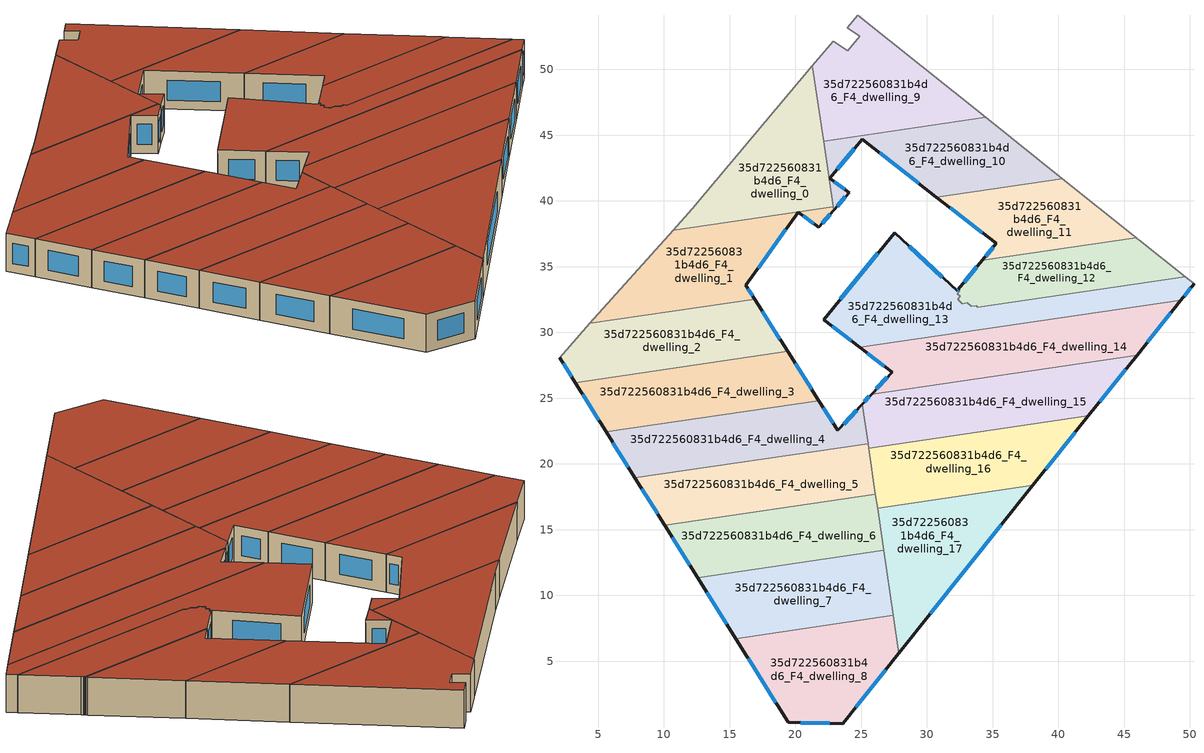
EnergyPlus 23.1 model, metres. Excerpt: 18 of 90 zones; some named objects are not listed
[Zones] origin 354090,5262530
35d722560831b4d6_F4_dwelling_0
 floor to 35d722560831b4d6_F3_dwelling_0 (EU_floor_Construction): 21.3,50.28 22.92,39.29 22.88,39.57 10.72,37.78 12.18,39.42 z12
 wall to 35d722560831b4d6_F4_dwelling_1 (EU_wall_Construction): 10.72,37.78 22.88,39.57 22.92,39.29 z12:15
 wall adiabatic (EU_wall_Construction): 21.3,50.28 12.18,39.42 10.72,37.78 z12:15
 wall to 35d722560831b4d6_F4_dwelling_9 (EU_wall_Construction): 22.15,44.54 21.3,50.28 z12:15
 wall to 35d722560831b4d6_F4_dwelling_10 (EU_wall_Construction): 22.92,39.29 22.15,44.54 z12:15
 roof outside (EU_roof_Construction): 22.92,39.29 21.3,50.28 12.18,39.42 10.72,37.78 22.88,39.57 z15
35d722560831b4d6_F4_dwelling_1
 floor to 35d722560831b4d6_F3_dwelling_1 (EU_floor_Construction): 22.88,39.57 22.92,39.29 21.79,37.99 20.22,39.14 16.24,33.58 16.9,32.53 4.39,30.69 10.72,37.78 z12
 wall outside (EU_wall_Construction): 16.9,32.53 16.24,33.58 20.22,39.14 21.79,37.99 22.92,39.29 z12:15
 wall to 35d722560831b4d6_F4_dwelling_2 (EU_wall_Construction): 4.39,30.69 16.9,32.53 z12:15
 wall adiabatic (EU_wall_Construction): 10.72,37.78 4.39,30.69 z12:15
 window (EU_Window_Construction): 17.17,34.88 19.28,37.83 / 16.75,32.77 16.39,33.33 / 22.05,38.29 22.65,38.98 / 20.59,38.87 21.42,38.26 z12.7:14.3
 roof outside (EU_roof_Construction): 16.9,32.53 16.24,33.58 20.22,39.14 21.79,37.99 22.92,39.29 22.88,39.57 10.72,37.78 4.39,30.69 z15
35d722560831b4d6_F4_dwelling_10
 floor to 35d722560831b4d6_F3_dwelling_10 (EU_floor_Construction): 40.29,41.71 30.73,40.3 25.08,44.69 22.6,41.71 24.09,40.64 22.92,39.29 22.15,44.54 34.47,46.35 z12
 wall outside (EU_wall_Construction): 22.92,39.29 24.09,40.64 22.6,41.71 25.08,44.69 30.73,40.3 z12:15
 wall to 35d722560831b4d6_F4_dwelling_9 (EU_wall_Construction): 34.47,46.35 22.15,44.54 z12:15
 wall adiabatic (EU_wall_Construction): 40.29,41.71 34.47,46.35 z12:15
 wall to 35d722560831b4d6_F4_dwelling_11 (EU_wall_Construction): 30.73,40.3 40.29,41.71 z12:15
 window (EU_Window_Construction): 23.18,42.41 24.49,43.99 / 23.74,40.89 22.95,41.46 / 23.19,39.61 23.82,40.32 / 26.4,43.66 29.4,41.33 z12.7:14.3
 roof outside (EU_roof_Construction): 40.29,41.71 34.47,46.35 22.15,44.54 22.92,39.29 24.09,40.64 22.6,41.71 25.08,44.69 30.73,40.3 z15
35d722560831b4d6_F4_dwelling_11
 floor to 35d722560831b4d6_F3_dwelling_11 (EU_floor_Construction): 45.75,37.35 45.86,37.26 45.91,37.22 34.23,35.5 35.28,36.77 30.73,40.3 40.29,41.71 z12
 wall outside (EU_wall_Construction): 30.73,40.3 35.28,36.77 34.23,35.5 z12:15
 wall adiabatic (EU_wall_Construction): 45.91,37.22 45.86,37.26 45.75,37.35 40.29,41.71 z12:15
 wall to 35d722560831b4d6_F4_dwelling_12 (EU_wall_Construction): 34.23,35.5 45.91,37.22 z12:15
 window (EU_Window_Construction): 31.8,39.47 34.22,37.6 / 35.04,36.47 34.48,35.8 z12.7:14.3
 roof outside (EU_roof_Construction): 45.91,37.22 45.86,37.26 45.75,37.35 40.29,41.71 30.73,40.3 35.28,36.77 34.23,35.5 z15
35d722560831b4d6_F4_dwelling_12
 floor to 35d722560831b4d6_F3_dwelling_12 (EU_floor_Construction): 49.65,34.24 33.88,31.92 33.74,32.05 33.36,31.99 33.08,32.25 32.7,32.2 32.35,32.52 32.54,32.75 32.32,32.96 32.52,33.19 32.4,33.29 34.23,35.5 45.91,37.22 46.02,37.13 46.12,37.05 z12
 wall outside (EU_wall_Construction): 34.23,35.5 32.4,33.29 z12:15
 wall adiabatic (EU_wall_Construction): 49.65,34.24 46.12,37.05 46.02,37.13 45.91,37.22 z12:15
 wall to 35d722560831b4d6_F4_dwelling_13 (EU_wall_Construction): 32.4,33.29 32.52,33.19 32.32,32.96 32.54,32.75 32.35,32.52 32.7,32.2 33.08,32.25 33.36,31.99 33.74,32.05 33.88,31.92 49.65,34.24 z12:15
 window (EU_Window_Construction): 33.8,34.98 32.83,33.81 z12.7:14.3
 roof outside (EU_roof_Construction): 49.65,34.24 46.12,37.05 46.02,37.13 45.91,37.22 34.23,35.5 32.4,33.29 32.52,33.19 32.32,32.96 32.54,32.75 32.35,32.52 32.7,32.2 33.08,32.25 33.36,31.99 33.74,32.05 33.88,31.92 z15
35d722560831b4d6_F4_dwelling_13
 floor to 35d722560831b4d6_F3_dwelling_13 (EU_floor_Construction): 49.65,34.24 50.32,33.71 49.33,32.47 24.9,28.87 22.17,30.96 27.54,37.6 32.31,33.18 32.4,33.29 32.52,33.19 32.32,32.96 32.54,32.75 32.35,32.52 32.7,32.2 33.08,32.25 33.36,31.99 33.74,32.05 33.88,31.92 z12
 wall outside (EU_wall_Construction): 32.4,33.29 32.31,33.18 27.54,37.6 22.17,30.96 24.9,28.87 / 49.33,32.47 50.32,33.71 z12:15
 wall adiabatic (EU_wall_Construction): 50.32,33.71 49.65,34.24 z12:15
 wall to 35d722560831b4d6_F4_dwelling_14 (EU_wall_Construction): 24.9,28.87 49.33,32.47 z12:15
 window (EU_Window_Construction): 26.28,36.04 23.43,32.52 / 31.19,34.21 28.66,36.56 / 32.38,33.26 32.33,33.2 / 49.56,32.76 50.08,33.41 / 22.81,30.47 24.26,29.36 z12.7:14.3
 roof outside (EU_roof_Construction): 49.33,32.47 50.32,33.71 49.65,34.24 33.88,31.92 33.74,32.05 33.36,31.99 33.08,32.25 32.7,32.2 32.35,32.52 32.54,32.75 32.32,32.96 32.52,33.19 32.4,33.29 32.31,33.18 27.54,37.6 22.17,30.96 24.9,28.87 z15
35d722560831b4d6_F4_dwelling_14
 floor to 35d722560831b4d6_F3_dwelling_14 (EU_floor_Construction): 49.33,32.47 45.99,28.29 25.8,25.31 27.35,26.99 24.9,28.87 z12
 wall outside (EU_wall_Construction): 24.9,28.87 27.35,26.99 25.8,25.31 / 45.99,28.29 49.33,32.47 z12:15
 wall to 35d722560831b4d6_F4_dwelling_15 (EU_wall_Construction): 25.8,25.31 45.99,28.29 z12:15
 window (EU_Window_Construction): 25.48,28.43 26.78,27.43 / 46.77,29.27 48.54,31.48 / 26.99,26.6 26.16,25.71 z12.7:14.3
 roof outside (EU_roof_Construction): 45.99,28.29 49.33,32.47 24.9,28.87 27.35,26.99 25.8,25.31 z15
35d722560831b4d6_F4_dwelling_15
 floor to 35d722560831b4d6_F3_dwelling_15 (EU_floor_Construction): 45.99,28.29 42.29,23.66 25.58,21.2 25.09,24.54 25.8,25.31 z12
 wall outside (EU_wall_Construction): 42.29,23.66 45.99,28.29 / 25.8,25.31 25.09,24.54 z12:15
 wall to 35d722560831b4d6_F4_dwelling_16 (EU_wall_Construction): 25.58,21.2 42.29,23.66 z12:15
 wall to 35d722560831b4d6_F4_dwelling_4 (EU_wall_Construction): 25.09,24.54 25.53,21.55 z12:15
 wall to 35d722560831b4d6_F4_dwelling_5 (EU_wall_Construction): 25.53,21.55 25.58,21.2 z12:15
 window (EU_Window_Construction): 43.16,24.74 45.12,27.2 / 25.63,25.13 25.25,24.73 z12.7:14.3
 roof outside (EU_roof_Construction): 42.29,23.66 45.99,28.29 25.8,25.31 25.09,24.54 25.58,21.2 z15
35d722560831b4d6_F4_dwelling_16
 floor to 35d722560831b4d6_F3_dwelling_16 (EU_floor_Construction): 42.29,23.66 38.07,18.37 26.25,16.63 25.58,21.2 z12
 wall outside (EU_wall_Construction): 38.07,18.37 42.29,23.66 z12:15
 wall to 35d722560831b4d6_F4_dwelling_17 (EU_wall_Construction): 26.25,16.63 38.07,18.37 z12:15
 wall to 35d722560831b4d6_F4_dwelling_5 (EU_wall_Construction): 25.58,21.2 26.09,17.72 z12:15
 wall to 35d722560831b4d6_F4_dwelling_6 (EU_wall_Construction): 26.09,17.72 26.25,16.63 z12:15
 window (EU_Window_Construction): 39.06,19.61 41.3,22.42 z12.7:14.3
 roof outside (EU_roof_Construction): 38.07,18.37 42.29,23.66 25.58,21.2 26.25,16.63 z15
35d722560831b4d6_F4_dwelling_17
 floor to 35d722560831b4d6_F3_dwelling_17 (EU_floor_Construction): 38.07,18.37 27.88,5.62 26.25,16.63 z12
 wall outside (EU_wall_Construction): 27.88,5.62 38.07,18.37 z12:15
 wall to 35d722560831b4d6_F4_dwelling_7 (EU_wall_Construction): 26.72,13.43 27.45,8.48 z12:15
 wall to 35d722560831b4d6_F4_dwelling_6 (EU_wall_Construction): 26.25,16.63 26.72,13.43 z12:15
 wall to 35d722560831b4d6_F4_dwelling_8 (EU_wall_Construction): 27.45,8.48 27.88,5.62 z12:15
 window (EU_Window_Construction): 30.27,8.61 35.67,15.38 z12.7:14.3
 roof outside (EU_roof_Construction): 27.88,5.62 38.07,18.37 26.25,16.63 z15
35d722560831b4d6_F4_dwelling_2
 floor to 35d722560831b4d6_F3_dwelling_2 (EU_floor_Construction): 16.9,32.53 19.43,28.55 3.27,26.18 2.07,28.09 4.39,30.69 z12
 wall outside (EU_wall_Construction): 19.43,28.55 16.9,32.53 / 2.07,28.09 3.27,26.18 z12:15
 wall adiabatic (EU_wall_Construction): 4.39,30.69 2.07,28.09 z12:15
 wall to 35d722560831b4d6_F4_dwelling_3 (EU_wall_Construction): 3.27,26.18 19.43,28.55 z12:15
 window (EU_Window_Construction): 18.83,29.49 17.49,31.6 / 2.35,27.64 2.99,26.63 z12.7:14.3
 roof outside (EU_roof_Construction): 19.43,28.55 16.9,32.53 4.39,30.69 2.07,28.09 3.27,26.18 z15
35d722560831b4d6_F4_dwelling_3
 floor to 35d722560831b4d6_F3_dwelling_3 (EU_floor_Construction): 19.43,28.55 21.8,24.82 5.62,22.44 3.27,26.18 z12
 wall outside (EU_wall_Construction): 21.8,24.82 19.43,28.55 / 3.27,26.18 5.62,22.44 z12:15
 wall to 35d722560831b4d6_F4_dwelling_4 (EU_wall_Construction): 5.62,22.44 21.8,24.82 z12:15
 window (EU_Window_Construction): 21.24,25.7 19.98,27.68 / 3.82,25.3 5.07,23.31 z12.7:14.3
 roof outside (EU_roof_Construction): 21.8,24.82 19.43,28.55 3.27,26.18 5.62,22.44 z15
35d722560831b4d6_F4_dwelling_4
 floor to 35d722560831b4d6_F3_dwelling_4 (EU_floor_Construction): 25.09,24.54 25.53,21.55 7.81,18.94 5.62,22.44 21.8,24.82 23.24,22.55 z12
 wall outside (EU_wall_Construction): 5.62,22.44 7.81,18.94 / 25.09,24.54 23.24,22.55 21.8,24.82 z12:15
 wall to 35d722560831b4d6_F4_dwelling_5 (EU_wall_Construction): 7.81,18.94 25.53,21.55 z12:15
 window (EU_Window_Construction): 6.13,21.61 7.29,19.76 / 22.9,23.08 22.14,24.29 / 24.65,24.08 23.68,23.02 z12.7:14.3
 roof outside (EU_roof_Construction): 25.53,21.55 25.09,24.54 23.24,22.55 21.8,24.82 5.62,22.44 7.81,18.94 z15
35d722560831b4d6_F4_dwelling_5
 floor to 35d722560831b4d6_F3_dwelling_5 (EU_floor_Construction): 25.53,21.55 26.09,17.72 10.06,15.36 7.81,18.94 z12
 wall outside (EU_wall_Construction): 7.81,18.94 10.06,15.36 z12:15
 wall to 35d722560831b4d6_F4_dwelling_6 (EU_wall_Construction): 10.06,15.36 26.09,17.72 z12:15
 window (EU_Window_Construction): 8.34,18.1 9.53,16.2 z12.7:14.3
 roof outside (EU_roof_Construction): 26.09,17.72 25.53,21.55 7.81,18.94 10.06,15.36 z15
35d722560831b4d6_F4_dwelling_6
 floor to 35d722560831b4d6_F3_dwelling_6 (EU_floor_Construction): 26.09,17.72 26.72,13.43 12.57,11.35 10.06,15.36 z12
 wall outside (EU_wall_Construction): 10.06,15.36 12.57,11.35 z12:15
 wall to 35d722560831b4d6_F4_dwelling_7 (EU_wall_Construction): 12.57,11.35 26.72,13.43 z12:15
 window (EU_Window_Construction): 10.65,14.42 11.98,12.29 z12.7:14.3
 roof outside (EU_roof_Construction): 26.72,13.43 26.09,17.72 10.06,15.36 12.57,11.35 z15
35d722560831b4d6_F4_dwelling_7
 floor to 35d722560831b4d6_F3_dwelling_7 (EU_floor_Construction): 26.72,13.43 27.45,8.48 15.47,6.72 12.57,11.35 z12
 wall outside (EU_wall_Construction): 12.57,11.35 15.47,6.72 z12:15
 wall to 35d722560831b4d6_F4_dwelling_8 (EU_wall_Construction): 15.47,6.72 27.45,8.48 z12:15
 window (EU_Window_Construction): 13.25,10.26 14.79,7.81 z12.7:14.3
 roof outside (EU_roof_Construction): 27.45,8.48 26.72,13.43 12.57,11.35 15.47,6.72 z15
35d722560831b4d6_F4_dwelling_8
 floor to 35d722560831b4d6_F3_dwelling_8 (EU_floor_Construction): 27.45,8.48 27.88,5.62 23.59,0.25 19.46,0.36 15.47,6.72 z12
 wall outside (EU_wall_Construction): 15.47,6.72 19.46,0.36 23.59,0.25 27.88,5.62 z12:15
 window (EU_Window_Construction): 16.41,5.23 18.53,1.85 / 24.6,1.51 26.87,4.36 / 20.43,0.33 22.62,0.28 z12.7:14.3
 roof outside (EU_roof_Construction): 23.59,0.25 27.88,5.62 27.45,8.48 15.47,6.72 19.46,0.36 z15
35d722560831b4d6_F4_dwelling_9
 floor to 35d722560831b4d6_F3_dwelling_9 (EU_floor_Construction): 34.47,46.35 22.15,44.54 21.3,50.28 22.87,52.16 24,51.41 24.92,52.54 23.97,53.19 24.74,54.11 z12
 wall adiabatic (EU_wall_Construction): 34.47,46.35 24.74,54.11 23.97,53.19 24.92,52.54 24,51.41 22.87,52.16 21.3,50.28 z12:15
 roof outside (EU_roof_Construction): 34.47,46.35 24.74,54.11 23.97,53.19 24.92,52.54 24,51.41 22.87,52.16 21.3,50.28 22.15,44.54 z15
[Building]
EU S2 Campaign: North Axis=0; Terrain=City; Solar Distribution=FullExterior
[Site:Location]
Budapest.Ferenc.Liszt.Intl.AP: Latitude=47.437; Longitude=19.256; Time Zone=1; Elevation=185
[SizingPeriod:WeatherFileDays]
AnnualSizingPeriod: Begin Month=1; Begin Day of Month=1; End Month=12; End Day of Month=31; Day of Week for Start Day=Monday; Use Weather File Daylight Saving Period=No; Use Weather File Rain and Snow Indicators=No
[MATERIAL]
EU_InternalMass_Material: Roughness=MediumRough; Thickness=0.1; Conductivity=1; Density=1800; Specific Heat=900; Thermal Absorptance=0.9; Solar Absorptance=0.7; Visible Absorptance=0.7
[MATERIAL:NOMASS] Roughness=MediumRough; Thermal Absorptance=0.9; Solar Absorptance=0.7; Visible Absorptance=0.7
Name | Thermal Resistance
EU_wall_NoMass | 0.832559
EU_roof_NoMass | 1.39638
EU_floor_NoMass | 0.872794
[WINDOWMATERIAL:SIMPLEGLAZINGSYSTEM]
EU_Window_SimpleGlazing: UFactor=2.79869; Solar Heat Gain Coefficient=0.75; Visible Transmittance=0.75
[CONSTRUCTION]
EU_wall_Construction: EU_wall_NoMass
EU_roof_Construction: EU_roof_NoMass
EU_floor_Construction: EU_floor_NoMass
EU_Window_Construction: EU_Window_SimpleGlazing
EU_InternalMass_Construction: EU_InternalMass_Material
[ZONE] Type=1; Multiplier=1; Ceiling Height=autocalculate; Floor Area=autocalculate; Part of Total Floor Area=Yes
Name | Volume
35d722560831b4d6_F4_dwelling_0 | 198.236
35d722560831b4d6_F4_dwelling_1 | 198.208
35d722560831b4d6_F4_dwelling_10 | 177.739
35d722560831b4d6_F4_dwelling_11 | 155.027
35d722560831b4d6_F4_dwelling_12 | 156.014
35d722560831b4d6_F4_dwelling_13 | 252.604
35d722560831b4d6_F4_dwelling_14 | 236.387
35d722560831b4d6_F4_dwelling_15 | 230.126
35d722560831b4d6_F4_dwelling_16 | 199.463
35d722560831b4d6_F4_dwelling_17 | 199.465
35d722560831b4d6_F4_dwelling_2 | 198.188
35d722560831b4d6_F4_dwelling_3 | 198.209
35d722560831b4d6_F4_dwelling_4 | 198.266
35d722560831b4d6_F4_dwelling_5 | 198.182
35d722560831b4d6_F4_dwelling_6 | 198.21
35d722560831b4d6_F4_dwelling_7 | 198.233
35d722560831b4d6_F4_dwelling_8 | 198.224
35d722560831b4d6_F4_dwelling_9 | 199.47
[INTERNALMASS] Construction=EU_InternalMass_Construction
Name | Zone or ZoneList | Surface Area
35d722560831b4d6_F4_dwelling_0_EU_InternalMass | 35d722560831b4d6_F4_dwelling_0 | 66.0766
35d722560831b4d6_F4_dwelling_1_EU_InternalMass | 35d722560831b4d6_F4_dwelling_1 | 66.0693
35d722560831b4d6_F4_dwelling_2_EU_InternalMass | 35d722560831b4d6_F4_dwelling_2 | 66.0629
35d722560831b4d6_F4_dwelling_3_EU_InternalMass | 35d722560831b4d6_F4_dwelling_3 | 66.0695
35d722560831b4d6_F4_dwelling_4_EU_InternalMass | 35d722560831b4d6_F4_dwelling_4 | 66.0885
35d722560831b4d6_F4_dwelling_5_EU_InternalMass | 35d722560831b4d6_F4_dwelling_5 | 66.0607
35d722560831b4d6_F4_dwelling_6_EU_InternalMass | 35d722560831b4d6_F4_dwelling_6 | 66.0701
35d722560831b4d6_F4_dwelling_7_EU_InternalMass | 35d722560831b4d6_F4_dwelling_7 | 66.0775
35d722560831b4d6_F4_dwelling_8_EU_InternalMass | 35d722560831b4d6_F4_dwelling_8 | 66.0748
35d722560831b4d6_F4_dwelling_9_EU_InternalMass | 35d722560831b4d6_F4_dwelling_9 | 66.49
35d722560831b4d6_F4_dwelling_10_EU_InternalMass | 35d722560831b4d6_F4_dwelling_10 | 59.2446
35d722560831b4d6_F4_dwelling_11_EU_InternalMass | 35d722560831b4d6_F4_dwelling_11 | 51.6784
35d722560831b4d6_F4_dwelling_12_EU_InternalMass | 35d722560831b4d6_F4_dwelling_12 | 51.9999
35d722560831b4d6_F4_dwelling_13_EU_InternalMass | 35d722560831b4d6_F4_dwelling_13 | 84.2034
35d722560831b4d6_F4_dwelling_14_EU_InternalMass | 35d722560831b4d6_F4_dwelling_14 | 78.7951
35d722560831b4d6_F4_dwelling_15_EU_InternalMass | 35d722560831b4d6_F4_dwelling_15 | 76.708
35d722560831b4d6_F4_dwelling_16_EU_InternalMass | 35d722560831b4d6_F4_dwelling_16 | 66.4874
35d722560831b4d6_F4_dwelling_17_EU_InternalMass | 35d722560831b4d6_F4_dwelling_17 | 66.4886
[OTHEREQUIPMENT] Fuel Type=Electricity; Design Level Calculation Method=Watts/Area; Power per Zone Floor Area=1; Fraction Latent=0; Fraction Radiant=0; Fraction Lost=0; Carbon Dioxide Generation Rate=0; EndUse Subcategory=EU_Step8_InternalGains
Name | Zone or ZoneList or Space or SpaceList | Schedule
EU_Step8_InternalGain_35d722560831b4d6_F4_dwelling_0_f000 | 35d722560831b4d6_F4_dwelling_0 | EU_Step8_GainSchedule_35d722560831b4d6_F4_dwelling_0_f000
EU_Step8_InternalGain_35d722560831b4d6_F4_dwelling_1_f000 | 35d722560831b4d6_F4_dwelling_1 | EU_Step8_GainSchedule_35d722560831b4d6_F4_dwelling_1_f000
EU_Step8_InternalGain_35d722560831b4d6_F4_dwelling_2_f000 | 35d722560831b4d6_F4_dwelling_2 | EU_Step8_GainSchedule_35d722560831b4d6_F4_dwelling_2_f000
EU_Step8_InternalGain_35d722560831b4d6_F4_dwelling_3_f000 | 35d722560831b4d6_F4_dwelling_3 | EU_Step8_GainSchedule_35d722560831b4d6_F4_dwelling_3_f000
EU_Step8_InternalGain_35d722560831b4d6_F4_dwelling_4_f000 | 35d722560831b4d6_F4_dwelling_4 | EU_Step8_GainSchedule_35d722560831b4d6_F4_dwelling_4_f000
EU_Step8_InternalGain_35d722560831b4d6_F4_dwelling_5_f000 | 35d722560831b4d6_F4_dwelling_5 | EU_Step8_GainSchedule_35d722560831b4d6_F4_dwelling_5_f000
EU_Step8_InternalGain_35d722560831b4d6_F4_dwelling_6_f000 | 35d722560831b4d6_F4_dwelling_6 | EU_Step8_GainSchedule_35d722560831b4d6_F4_dwelling_6_f000
EU_Step8_InternalGain_35d722560831b4d6_F4_dwelling_7_f000 | 35d722560831b4d6_F4_dwelling_7 | EU_Step8_GainSchedule_35d722560831b4d6_F4_dwelling_7_f000
EU_Step8_InternalGain_35d722560831b4d6_F4_dwelling_8_f000 | 35d722560831b4d6_F4_dwelling_8 | EU_Step8_GainSchedule_35d722560831b4d6_F4_dwelling_8_f000
EU_Step8_InternalGain_35d722560831b4d6_F4_dwelling_9_f000 | 35d722560831b4d6_F4_dwelling_9 | EU_Step8_GainSchedule_35d722560831b4d6_F4_dwelling_9_f000
EU_Step8_InternalGain_35d722560831b4d6_F4_dwelling_10_f000 | 35d722560831b4d6_F4_dwelling_10 | EU_Step8_GainSchedule_35d722560831b4d6_F4_dwelling_10_f000
EU_Step8_InternalGain_35d722560831b4d6_F4_dwelling_11_f000 | 35d722560831b4d6_F4_dwelling_11 | EU_Step8_GainSchedule_35d722560831b4d6_F4_dwelling_11_f000
EU_Step8_InternalGain_35d722560831b4d6_F4_dwelling_12_f000 | 35d722560831b4d6_F4_dwelling_12 | EU_Step8_GainSchedule_35d722560831b4d6_F4_dwelling_12_f000
EU_Step8_InternalGain_35d722560831b4d6_F4_dwelling_13_f000 | 35d722560831b4d6_F4_dwelling_13 | EU_Step8_GainSchedule_35d722560831b4d6_F4_dwelling_13_f000
EU_Step8_InternalGain_35d722560831b4d6_F4_dwelling_14_f000 | 35d722560831b4d6_F4_dwelling_14 | EU_Step8_GainSchedule_35d722560831b4d6_F4_dwelling_14_f000
EU_Step8_InternalGain_35d722560831b4d6_F4_dwelling_15_f000 | 35d722560831b4d6_F4_dwelling_15 | EU_Step8_GainSchedule_35d722560831b4d6_F4_dwelling_15_f000
EU_Step8_InternalGain_35d722560831b4d6_F4_dwelling_16_f000 | 35d722560831b4d6_F4_dwelling_16 | EU_Step8_GainSchedule_35d722560831b4d6_F4_dwelling_16_f000
EU_Step8_InternalGain_35d722560831b4d6_F4_dwelling_17_f000 | 35d722560831b4d6_F4_dwelling_17 | EU_Step8_GainSchedule_35d722560831b4d6_F4_dwelling_17_f000
[ZONEVENTILATION:DESIGNFLOWRATE] Schedule=EU_AlwaysOn; Design Flow Rate Calculation Method=AirChanges/Hour; Air Changes per Hour=0.475469; Ventilation Type=Natural; Fan Pressure Rise=0; Fan Total Efficiency=1; Constant Term Coefficient=1; Temperature Term Coefficient=0; Velocity Term Coefficient=0; Velocity Squared Term Coefficient=0; Minimum Indoor Temperature=-100; Maximum Indoor Temperature=100; Delta Temperature=-100; Minimum Outdoor Temperature=-100; Maximum Outdoor Temperature=100; Maximum Wind Speed=40
Name | Zone or ZoneList or Space or SpaceList
EU_ConstantAir_35d722560831b4d6_F4_dwelling_0 | 35d722560831b4d6_F4_dwelling_0
EU_ConstantAir_35d722560831b4d6_F4_dwelling_1 | 35d722560831b4d6_F4_dwelling_1
EU_ConstantAir_35d722560831b4d6_F4_dwelling_2 | 35d722560831b4d6_F4_dwelling_2
EU_ConstantAir_35d722560831b4d6_F4_dwelling_3 | 35d722560831b4d6_F4_dwelling_3
EU_ConstantAir_35d722560831b4d6_F4_dwelling_4 | 35d722560831b4d6_F4_dwelling_4
EU_ConstantAir_35d722560831b4d6_F4_dwelling_5 | 35d722560831b4d6_F4_dwelling_5
EU_ConstantAir_35d722560831b4d6_F4_dwelling_6 | 35d722560831b4d6_F4_dwelling_6
EU_ConstantAir_35d722560831b4d6_F4_dwelling_7 | 35d722560831b4d6_F4_dwelling_7
EU_ConstantAir_35d722560831b4d6_F4_dwelling_8 | 35d722560831b4d6_F4_dwelling_8
EU_ConstantAir_35d722560831b4d6_F4_dwelling_9 | 35d722560831b4d6_F4_dwelling_9
EU_ConstantAir_35d722560831b4d6_F4_dwelling_10 | 35d722560831b4d6_F4_dwelling_10
EU_ConstantAir_35d722560831b4d6_F4_dwelling_11 | 35d722560831b4d6_F4_dwelling_11
EU_ConstantAir_35d722560831b4d6_F4_dwelling_12 | 35d722560831b4d6_F4_dwelling_12
EU_ConstantAir_35d722560831b4d6_F4_dwelling_13 | 35d722560831b4d6_F4_dwelling_13
EU_ConstantAir_35d722560831b4d6_F4_dwelling_14 | 35d722560831b4d6_F4_dwelling_14
EU_ConstantAir_35d722560831b4d6_F4_dwelling_15 | 35d722560831b4d6_F4_dwelling_15
EU_ConstantAir_35d722560831b4d6_F4_dwelling_16 | 35d722560831b4d6_F4_dwelling_16
EU_ConstantAir_35d722560831b4d6_F4_dwelling_17 | 35d722560831b4d6_F4_dwelling_17
[HVACTEMPLATE:ZONE:IDEALLOADSAIRSYSTEM] System Availability Schedule=EU_AlwaysOn; Maximum Heating Supply Air Temperature=50; Minimum Cooling Supply Air Temperature=13; Maximum Heating Supply Air Humidity Ratio=0.0156; Minimum Cooling Supply Air Humidity Ratio=0.0077; Heating Limit=NoLimit; Cooling Limit=NoLimit; Heating Availability Schedule=EU_AlwaysOn; Cooling Availability Schedule=EU_CoolingOff; Dehumidification Control Type=ConstantSensibleHeatRatio; Cooling Sensible Heat Ratio=0.7; Dehumidification Setpoint=60; Humidification Control Type=None; Humidification Setpoint=30; Outdoor Air Method=None; Outdoor Air Flow Rate per Person=0.00944; Outdoor Air Flow Rate per Zone Floor Area=0; Outdoor Air Flow Rate per Zone=0; Demand Controlled Ventilation Type=None; Outdoor Air Economizer Type=NoEconomizer; Heat Recovery Type=None; Sensible Heat Recovery Effectiveness=0.7; Latent Heat Recovery Effectiveness=0.65
Name | Template Thermostat
35d722560831b4d6_F4_dwelling_0 | EU_HeatOnly_35d722560831b4d6_F4_dwelling_0
35d722560831b4d6_F4_dwelling_1 | EU_HeatOnly_35d722560831b4d6_F4_dwelling_1
35d722560831b4d6_F4_dwelling_2 | EU_HeatOnly_35d722560831b4d6_F4_dwelling_2
35d722560831b4d6_F4_dwelling_3 | EU_HeatOnly_35d722560831b4d6_F4_dwelling_3
35d722560831b4d6_F4_dwelling_4 | EU_HeatOnly_35d722560831b4d6_F4_dwelling_4
35d722560831b4d6_F4_dwelling_5 | EU_HeatOnly_35d722560831b4d6_F4_dwelling_5
35d722560831b4d6_F4_dwelling_6 | EU_HeatOnly_35d722560831b4d6_F4_dwelling_6
35d722560831b4d6_F4_dwelling_7 | EU_HeatOnly_35d722560831b4d6_F4_dwelling_7
35d722560831b4d6_F4_dwelling_8 | EU_HeatOnly_35d722560831b4d6_F4_dwelling_8
35d722560831b4d6_F4_dwelling_9 | EU_HeatOnly_35d722560831b4d6_F4_dwelling_9
35d722560831b4d6_F4_dwelling_10 | EU_HeatOnly_35d722560831b4d6_F4_dwelling_10
35d722560831b4d6_F4_dwelling_11 | EU_HeatOnly_35d722560831b4d6_F4_dwelling_11
35d722560831b4d6_F4_dwelling_12 | EU_HeatOnly_35d722560831b4d6_F4_dwelling_12
35d722560831b4d6_F4_dwelling_13 | EU_HeatOnly_35d722560831b4d6_F4_dwelling_13
35d722560831b4d6_F4_dwelling_14 | EU_HeatOnly_35d722560831b4d6_F4_dwelling_14
35d722560831b4d6_F4_dwelling_15 | EU_HeatOnly_35d722560831b4d6_F4_dwelling_15
35d722560831b4d6_F4_dwelling_16 | EU_HeatOnly_35d722560831b4d6_F4_dwelling_16
35d722560831b4d6_F4_dwelling_17 | EU_HeatOnly_35d722560831b4d6_F4_dwelling_17
[SIZING:ZONE] Zone Cooling Design Supply Air Temperature Input Method=SupplyAirTemperature; Zone Cooling Design Supply Air Temperature=13; Zone Heating Design Supply Air Temperature Input Method=SupplyAirTemperature; Zone Heating Design Supply Air Temperature=50; Zone Cooling Design Supply Air Humidity Ratio=0.008; Zone Heating Design Supply Air Humidity Ratio=0.008; Cooling Design Air Flow Method=DesignDay; Cooling Design Air Flow Rate=0; Cooling Minimum Air Flow per Zone Floor Area=0.000762; Cooling Minimum Air Flow=0; Cooling Minimum Air Flow Fraction=0.2; Heating Design Air Flow Method=DesignDay; Heating Design Air Flow Rate=0; Heating Maximum Air Flow per Zone Floor Area=0.002032; Heating Maximum Air Flow=0.141576; Heating Maximum Air Flow Fraction=0.3; Account for Dedicated Outdoor Air System=No; Dedicated Outdoor Air System Control Strategy=NeutralSupplyAir; Dedicated Outdoor Air Low Setpoint Temperature for Design=autosize; Dedicated Outdoor Air High Setpoint Temperature for Design=autosize; Zone Load Sizing Method=Sensible Load Only No Latent Load; Zone Latent Cooling Design Supply Air Humidity Ratio Input Method=HumidityRatioDifference; Zone Cooling Design Supply Air Humidity Ratio Difference=0.005; Zone Latent Heating Design Supply Air Humidity Ratio Input Method=HumidityRatioDifference; Zone Humidification Design Supply Air Humidity Ratio Difference=0.005
35d722560831b4d6_F4_dwelling_0; 35d722560831b4d6_F4_dwelling_1; 35d722560831b4d6_F4_dwelling_2; 35d722560831b4d6_F4_dwelling_3; 35d722560831b4d6_F4_dwelling_4; 35d722560831b4d6_F4_dwelling_5; 35d722560831b4d6_F4_dwelling_6; 35d722560831b4d6_F4_dwelling_7; 35d722560831b4d6_F4_dwelling_8; 35d722560831b4d6_F4_dwelling_9; 35d722560831b4d6_F4_dwelling_10; 35d722560831b4d6_F4_dwelling_11; 35d722560831b4d6_F4_dwelling_12; 35d722560831b4d6_F4_dwelling_13; 35d722560831b4d6_F4_dwelling_14; 35d722560831b4d6_F4_dwelling_15; 35d722560831b4d6_F4_dwelling_16; 35d722560831b4d6_F4_dwelling_17
[SCHEDULE:CONSTANT]
Name | Hourly Value
EU_AlwaysOn | 1
EU_CoolingOff | 0
[SCHEDULE:FILE] Column Number=1; Rows to Skip at Top=0; Number of Hours of Data=8760; Column Separator=Comma; Interpolate to Timestep=No; Minutes per Item=60; Adjust Schedule for Daylight Savings=Yes
Name | File
EU_Step8_GainSchedule_35d722560831b4d6_F4_dwelling_0_f000 | ../../schedules/35d722560831b4d6/35d722560831b4d6_F4_dwelling_0_f000_gain.csv
EU_Step8_GainSchedule_35d722560831b4d6_F4_dwelling_1_f000 | ../../schedules/35d722560831b4d6/35d722560831b4d6_F4_dwelling_1_f000_gain.csv
EU_Step8_GainSchedule_35d722560831b4d6_F4_dwelling_2_f000 | ../../schedules/35d722560831b4d6/35d722560831b4d6_F4_dwelling_2_f000_gain.csv
EU_Step8_GainSchedule_35d722560831b4d6_F4_dwelling_3_f000 | ../../schedules/35d722560831b4d6/35d722560831b4d6_F4_dwelling_3_f000_gain.csv
EU_Step8_GainSchedule_35d722560831b4d6_F4_dwelling_4_f000 | ../../schedules/35d722560831b4d6/35d722560831b4d6_F4_dwelling_4_f000_gain.csv
EU_Step8_GainSchedule_35d722560831b4d6_F4_dwelling_5_f000 | ../../schedules/35d722560831b4d6/35d722560831b4d6_F4_dwelling_5_f000_gain.csv
EU_Step8_GainSchedule_35d722560831b4d6_F4_dwelling_6_f000 | ../../schedules/35d722560831b4d6/35d722560831b4d6_F4_dwelling_6_f000_gain.csv
EU_Step8_GainSchedule_35d722560831b4d6_F4_dwelling_7_f000 | ../../schedules/35d722560831b4d6/35d722560831b4d6_F4_dwelling_7_f000_gain.csv
EU_Step8_GainSchedule_35d722560831b4d6_F4_dwelling_8_f000 | ../../schedules/35d722560831b4d6/35d722560831b4d6_F4_dwelling_8_f000_gain.csv
EU_Step8_GainSchedule_35d722560831b4d6_F4_dwelling_9_f000 | ../../schedules/35d722560831b4d6/35d722560831b4d6_F4_dwelling_9_f000_gain.csv
EU_Step8_GainSchedule_35d722560831b4d6_F4_dwelling_10_f000 | ../../schedules/35d722560831b4d6/35d722560831b4d6_F4_dwelling_10_f000_gain.csv
EU_Step8_GainSchedule_35d722560831b4d6_F4_dwelling_11_f000 | ../../schedules/35d722560831b4d6/35d722560831b4d6_F4_dwelling_11_f000_gain.csv
EU_Step8_GainSchedule_35d722560831b4d6_F4_dwelling_12_f000 | ../../schedules/35d722560831b4d6/35d722560831b4d6_F4_dwelling_12_f000_gain.csv
EU_Step8_GainSchedule_35d722560831b4d6_F4_dwelling_13_f000 | ../../schedules/35d722560831b4d6/35d722560831b4d6_F4_dwelling_13_f000_gain.csv
EU_Step8_GainSchedule_35d722560831b4d6_F4_dwelling_14_f000 | ../../schedules/35d722560831b4d6/35d722560831b4d6_F4_dwelling_14_f000_gain.csv
EU_Step8_GainSchedule_35d722560831b4d6_F4_dwelling_15_f000 | ../../schedules/35d722560831b4d6/35d722560831b4d6_F4_dwelling_15_f000_gain.csv
EU_Step8_GainSchedule_35d722560831b4d6_F4_dwelling_16_f000 | ../../schedules/35d722560831b4d6/35d722560831b4d6_F4_dwelling_16_f000_gain.csv
EU_Step8_GainSchedule_35d722560831b4d6_F4_dwelling_17_f000 | ../../schedules/35d722560831b4d6/35d722560831b4d6_F4_dwelling_17_f000_gain.csv
